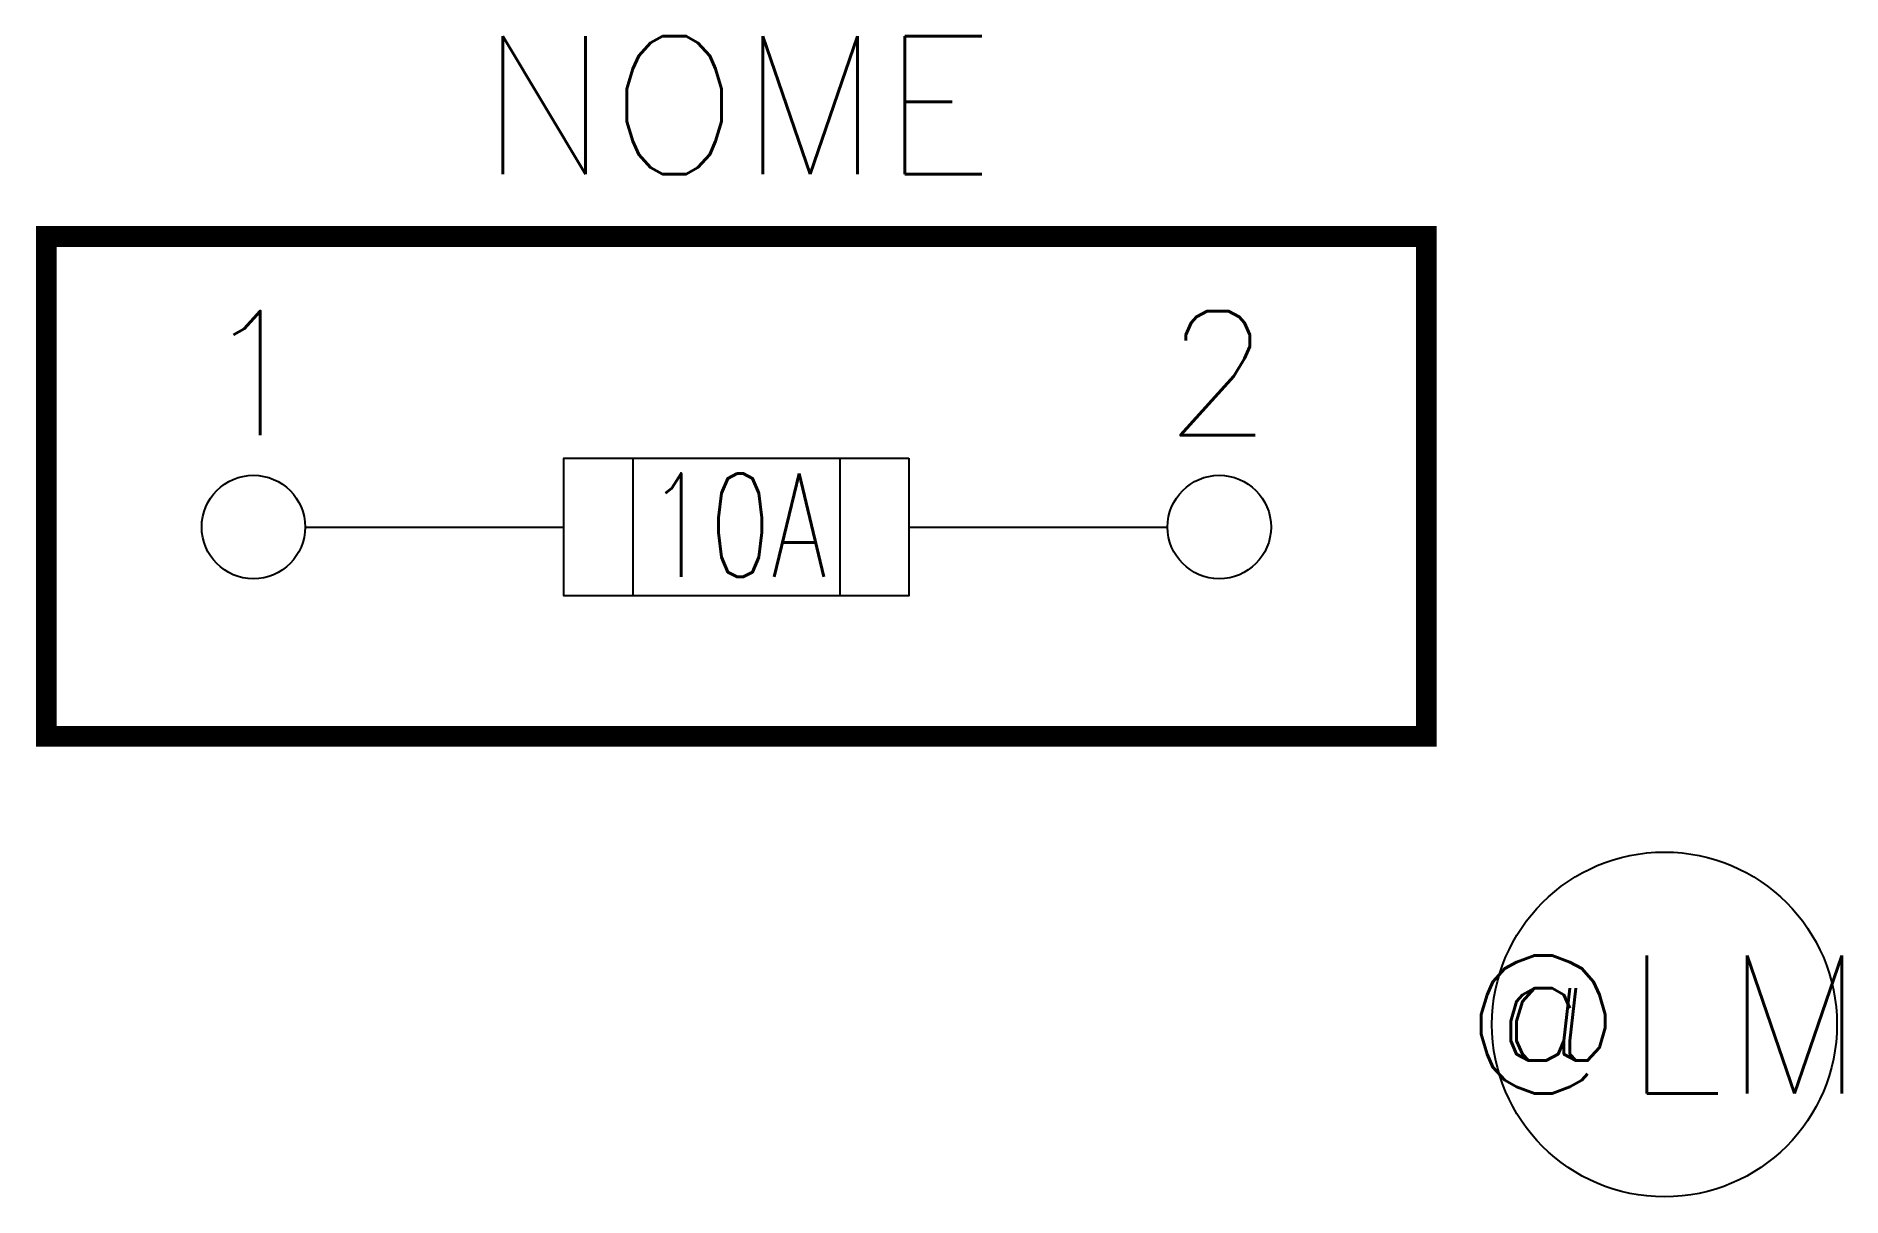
# Model space of a CAD drawing. Header units: millimetres. Extents: x 2442.6 to 2468.8, y 993.8 to 1010.6.
import ezdxf
from ezdxf.enums import TextEntityAlignment as Align

# ---------------------------------------------------------------- set-up
doc = ezdxf.new("R2010")
doc.units = ezdxf.units.MM
doc.styles.add('ROMANS', font='romans')

msp = doc.modelspace()

# ---------------------------------------------------------------- linework, layer by layer
at = {"color": 5, "const_width": 0.3}
msp.add_lwpolyline([(2462.776, 1007.732), (2462.776, 1000.485), (2442.776, 1000.485), (2442.776, 1007.732)], close=True, dxfattribs=at)
msp.add_lwpolyline([(2455.276, 1004.52), (2455.276, 1002.52), (2450.276, 1002.52), (2450.276, 1004.52)], close=True)
for points in [[(2451.276, 1004.52), (2451.276, 1002.52)], [(2454.276, 1004.52), (2454.276, 1002.52)], [(2446.526, 1003.52), (2450.276, 1003.52)], [(2455.276, 1003.52), (2459.026, 1003.52)]]:
    msp.add_lwpolyline(points)
for centre, radius in [((2445.776, 1003.52), 0.75), ((2459.776, 1003.52), 0.75), ((2466.229, 996.308), 2.5)]:
    msp.add_circle(centre, radius)

# ---------------------------------------------------------------- texts
at = {"style": 'ROMANS', "width": 0.7}
msp.add_text('10A', height=1.5, dxfattribs=at).set_placement((2452.786, 1003.546), align=Align.MIDDLE)
at = {"style": 'ROMANS', "flags": 4}
msp.add_attdef('NOME', text='NOME', height=2, dxfattribs=at).set_placement((2452.776, 1010.637), align=Align.TOP_CENTER)
msp.add_attdef('1', text='1', height=1.8, dxfattribs=at).set_placement((2445.026, 1005.751), align=Align.MIDDLE_LEFT)
msp.add_attdef('2', text='2', height=1.8, dxfattribs=at).set_placement((2460.526, 1005.751), align=Align.MIDDLE_RIGHT)
msp.add_attdef('@LM', text='@LM', height=2, dxfattribs=at).set_placement((2466.229, 996.308), align=Align.MIDDLE_CENTER)

doc.saveas('drawing.dxf')
